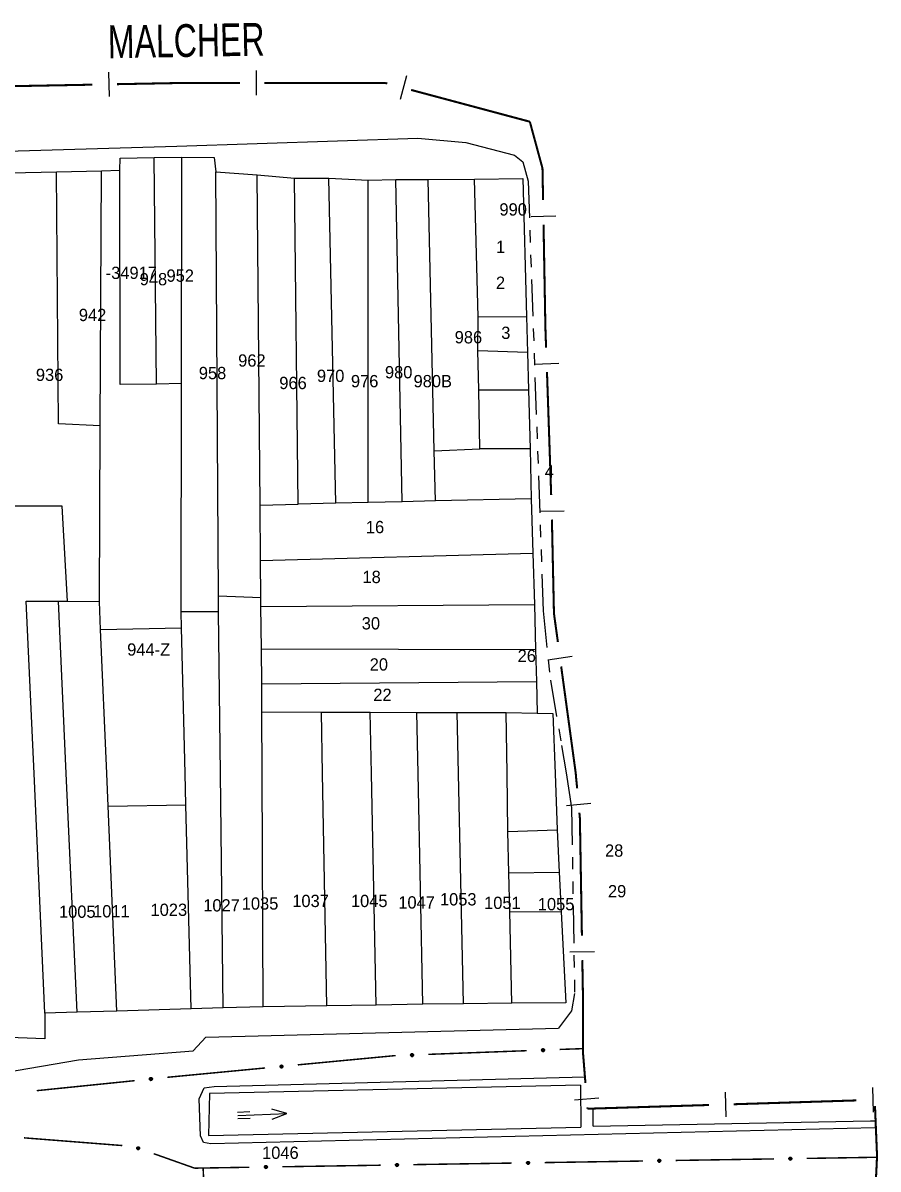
# Model space of a CAD drawing. Extents: x 203851 to 204958, y 4839055 to 4839989.
# Drawn here: x 204806.9 to 204911.3, y 4839849.1 to 4839989 of the extents above; entities that cross this region are included whole.
import ezdxf
from ezdxf.enums import TextEntityAlignment as Align

# ---------------------------------------------------------------- set-up
doc = ezdxf.new("R2010")
doc.units = 0
doc.header["$LTSCALE"] = 1.5
doc.header["$MEASUREMENT"] = 0
doc.linetypes.add('TRACO_25', pattern=[8, 3, -1, 1, -1, 1, -1])
for name, color, linetype in [('CD_MALHA_LOTES', 7, 'CONTINUOUS'), ('HD-CANAIS', 7, 'CONTINUOUS'), ('HD-TXT-CANAIS', 7, 'CONTINUOUS'), ('HD-TXT-PERENE', 170, 'CONTINUOUS'), ('LM-LIM-SETORES-BAIRROS', 250, 'CONTINUOUS'), ('RU-QUADRA', 210, 'CONTINUOUS'), ('SV-EIXO-RUA-PAV', 20, 'CONTINUOUS'), ('SV-PONTE-BUEIRO', 251, 'CONTINUOUS'), ('SV-RUA-NAO-PAV', 7, 'CONTINUOUS'), ('SV-RUA-PAVIM', 7, 'CONTINUOUS'), ('SV-TXT-RUA-PAV', 7, 'CONTINUOUS'), ('Th_NmrPort', 1, 'CONTINUOUS')]:
    doc.layers.add(name, color=color, linetype=linetype)
doc.styles.add('ARIAL', font='ARIAL.SHX')

# ---------------------------------------------------------------- blocks, each defined once
blk = doc.blocks.new('COD035', base_point=(204642.74, 4839173.7))
at = {"layer": 'HD-TXT-PERENE'}
for p, q in [((204642.74, 4839174.105731), (204644.24, 4839174.105731)), ((204642.74, 4839173.705731), (204648.74, 4839173.705731)), ((204642.74, 4839173.305731), (204644.24, 4839173.305731))]:
    blk.add_line(p, q, dxfattribs=at)
blk.add_lwpolyline([(204646.94, 4839173.105731), (204648.74, 4839173.705731), (204646.94, 4839174.305731)], dxfattribs=at)

msp = doc.modelspace()

# ---------------------------------------------------------------- linework, layer by layer
at = {"layer": 'CD_MALHA_LOTES', "linetype": 'Continuous', "flags": 128}
for points in [[(204818.78, 4839971.06), (204818.8, 4839972.53)], [(204818.8, 4839972.53), (204822.96, 4839972.61)], [(204822.96, 4839972.61), (204826.35, 4839972.68)], [(204823.24, 4839944.95), (204822.96, 4839972.61)], [(204826.3, 4839945.04), (204826.35, 4839972.68)], [(204826.35, 4839972.68), (204830.28, 4839972.63)], [(204830.28, 4839972.63), (204830.5, 4839970.89)], [(204811.05, 4839970.87), (204816.52, 4839971)], [(204816.38, 4839939.88), (204816.52, 4839971)], [(204816.52, 4839971), (204818.78, 4839971.06)], [(204818.82, 4839944.92), (204818.78, 4839971.06)], [(204805.38, 4839970.74), (204811.05, 4839970.87)], [(204811.28, 4839940.09), (204811.05, 4839970.87)], [(204830.5, 4839970.89), (204835.52, 4839970.5)], [(204830.81, 4839919.13), (204830.5, 4839970.89)], [(204835.88, 4839930.2), (204835.52, 4839970.5)], [(204835.52, 4839970.5), (204840.09, 4839970.08)], [(204840.09, 4839970.08), (204844.26, 4839970.08)], [(204840.55, 4839930.31), (204840.09, 4839970.08)], [(204845.14, 4839930.41), (204844.26, 4839970.08)], [(204844.26, 4839970.08), (204849.07, 4839969.85)], [(204849.07, 4839969.85), (204852.44, 4839969.93)], [(204849.07, 4839930.5), (204849.07, 4839969.85)], [(204852.44, 4839969.93), (204856.4, 4839969.92)], [(204853.21, 4839930.6), (204852.44, 4839969.93)], [(204856.4, 4839969.92), (204862.06, 4839969.98)], [(204857.14, 4839936.82), (204856.4, 4839969.92)], [(204862.06, 4839969.98), (204867.93, 4839970.04)], [(204862.48, 4839953.19), (204862.06, 4839969.98)], [(204867.93, 4839970.04), (204868.39, 4839953.21)], [(204862.47, 4839949.04), (204862.48, 4839953.19)], [(204862.48, 4839953.19), (204868.39, 4839953.21)], [(204868.39, 4839953.21), (204868.51, 4839948.83)], [(204862.57, 4839944.25), (204862.47, 4839949.04)], [(204868.51, 4839948.83), (204862.47, 4839949.04)], [(204868.51, 4839948.83), (204868.63, 4839944.24)], [(204823.24, 4839944.95), (204818.82, 4839944.92)], [(204826.3, 4839945.04), (204823.24, 4839944.95)], [(204826.25, 4839917.16), (204826.3, 4839945.04)], [(204862.57, 4839944.25), (204868.63, 4839944.24)], [(204862.71, 4839937.04), (204862.57, 4839944.25)], [(204868.63, 4839944.24), (204868.83, 4839937.04)], [(204816.38, 4839939.88), (204811.28, 4839940.09)], [(204816.28, 4839918.42), (204816.38, 4839939.88)], [(204857.14, 4839936.82), (204862.71, 4839937.04)], [(204857.28, 4839930.69), (204857.14, 4839936.82)], [(204868.83, 4839937.04), (204862.71, 4839937.04)], [(204868.83, 4839937.04), (204868.94, 4839930.96)], [(204845.14, 4839930.41), (204840.55, 4839930.31)], [(204849.07, 4839930.5), (204845.14, 4839930.41)], [(204853.21, 4839930.6), (204849.07, 4839930.5)], [(204857.28, 4839930.69), (204853.21, 4839930.6)], [(204868.94, 4839930.96), (204857.28, 4839930.69)], [(204868.94, 4839930.96), (204869.17, 4839924.31)], [(204811.72, 4839930.05), (204805.38, 4839930.05)], [(204812.37, 4839918.47), (204811.72, 4839930.05)], [(204835.88, 4839930.2), (204840.55, 4839930.31)], [(204835.94, 4839923.41), (204835.88, 4839930.2)], [(204835.94, 4839923.41), (204869.17, 4839924.31)], [(204835.98, 4839918.91), (204835.94, 4839923.41)], [(204869.17, 4839924.31), (204869.35, 4839918.05)], [(204807.35, 4839918.47), (204811.28, 4839918.47)], [(204808.31, 4839897.42), (204807.35, 4839918.47)], [(204811.28, 4839918.47), (204812.37, 4839918.47)], [(204812.24, 4839897.42), (204811.28, 4839918.47)], [(204812.37, 4839918.47), (204816.28, 4839918.42)], [(204816.42, 4839914.99), (204816.28, 4839918.42)], [(204830.81, 4839919.13), (204835.98, 4839918.91)], [(204830.82, 4839917.17), (204830.81, 4839919.13)], [(204835.99, 4839917.81), (204835.98, 4839918.91)], [(204835.99, 4839917.81), (204869.35, 4839918.05)], [(204836.04, 4839912.63), (204835.99, 4839917.81)], [(204869.35, 4839918.05), (204869.49, 4839912.58)], [(204830.82, 4839917.17), (204826.25, 4839917.16)], [(204826.3, 4839915.2), (204826.25, 4839917.16)], [(204831.05, 4839897.42), (204830.82, 4839917.17)], [(204816.42, 4839914.99), (204826.3, 4839915.2)], [(204817.17, 4839897.42), (204816.42, 4839914.99)], [(204826.74, 4839897.42), (204826.3, 4839915.2)], [(204836.08, 4839908.39), (204836.04, 4839912.63)], [(204836.04, 4839912.63), (204869.49, 4839912.58)], [(204869.49, 4839912.58), (204869.6, 4839908.64)], [(204836.08, 4839908.39), (204869.6, 4839908.64)], [(204836.11, 4839904.94), (204836.08, 4839908.39)], [(204869.6, 4839908.64), (204869.7, 4839904.78)], [(204836.14, 4839897.42), (204836.11, 4839904.94)], [(204836.11, 4839904.94), (204843.37, 4839904.92)], [(204843.51, 4839897.42), (204843.37, 4839904.92)], [(204843.37, 4839904.92), (204849.32, 4839904.91)], [(204849.47, 4839897.42), (204849.32, 4839904.91)], [(204849.32, 4839904.91), (204855.02, 4839904.89)], [(204855.17, 4839897.42), (204855.02, 4839904.89)], [(204855.02, 4839904.89), (204859.91, 4839904.88)], [(204860.08, 4839897.42), (204859.91, 4839904.88)], [(204859.91, 4839904.88), (204865.92, 4839904.87)], [(204865.92, 4839904.87), (204869.7, 4839904.78)], [(204866.02, 4839897.42), (204865.92, 4839904.87)], [(204869.7, 4839904.78), (204871.61, 4839904.74)], [(204871.61, 4839904.74), (204871.87, 4839897.42)], [(204809.64, 4839868.17), (204808.31, 4839897.42)], [(204813.56, 4839868.29), (204812.24, 4839897.42)], [(204817.34, 4839893.42), (204817.17, 4839897.42)], [(204826.84, 4839893.6), (204826.74, 4839897.42)], [(204831.39, 4839868.81), (204831.05, 4839897.42)], [(204836.24, 4839868.95), (204836.14, 4839897.42)], [(204844.04, 4839869.07), (204843.51, 4839897.42)], [(204850.03, 4839869.16), (204849.47, 4839897.42)], [(204855.73, 4839869.25), (204855.17, 4839897.42)], [(204860.71, 4839869.32), (204860.08, 4839897.42)], [(204866.12, 4839890.34), (204866.02, 4839897.42)], [(204871.87, 4839897.42), (204872.12, 4839890.56)], [(204817.34, 4839893.42), (204826.84, 4839893.6)], [(204818.39, 4839868.43), (204817.34, 4839893.42)], [(204827.46, 4839868.69), (204826.84, 4839893.6)], [(204866.12, 4839890.34), (204872.12, 4839890.56)], [(204866.24, 4839885.32), (204866.12, 4839890.34)], [(204872.12, 4839890.56), (204872.37, 4839885.4)], [(204866.24, 4839885.32), (204872.37, 4839885.4)], [(204866.35, 4839880.6), (204866.24, 4839885.32)], [(204872.37, 4839885.4), (204872.62, 4839880.54)], [(204866.35, 4839880.6), (204872.62, 4839880.54)], [(204866.61, 4839869.41), (204866.35, 4839880.6)], [(204872.62, 4839880.54), (204873.17, 4839869.45)], [(204831.39, 4839868.81), (204827.46, 4839868.69)], [(204836.24, 4839868.95), (204831.39, 4839868.81)], [(204844.04, 4839869.07), (204836.24, 4839868.95)], [(204850.03, 4839869.16), (204844.04, 4839869.07)], [(204855.73, 4839869.25), (204850.03, 4839869.16)], [(204860.71, 4839869.32), (204855.73, 4839869.25)], [(204866.61, 4839869.41), (204860.71, 4839869.32)], [(204873.17, 4839869.45), (204866.61, 4839869.41)], [(204809.64, 4839868.17), (204809.62, 4839865.02)], [(204813.56, 4839868.29), (204809.64, 4839868.17)], [(204818.39, 4839868.43), (204813.56, 4839868.29)], [(204827.46, 4839868.69), (204818.39, 4839868.43)], [(204809.62, 4839865.02), (204799.82, 4839865.42)]]:
    msp.add_lwpolyline(points, dxfattribs=at)
at = {"layer": 'HD-CANAIS', "linetype": 'Continuous'}
for points in [[(204874.96, 4839859.4, 5.18), (204829.7, 4839858.36, 5.22)], [(204876.52, 4839854.37, 5.17), (204910.35, 4839855.02, 5.11), (204910.98, 4839855.04, 5.04)], [(204829.57, 4839853.24, 5.21), (204875.03, 4839854.24, 5.17)]]:
    msp.add_polyline3d(points, dxfattribs=at)
at = {"layer": 'LM-LIM-SETORES-BAIRROS'}
for points in [[(204817.4, 4839983.05), (204817.45, 4839980.05)], [(204835.42, 4839983.22), (204835.42, 4839980.22)], [(204853.73, 4839982.58), (204852.96, 4839979.69)], [(204871.95, 4839965.44), (204868.95, 4839965.39)], [(204872.35, 4839947.47), (204869.35, 4839947.37)], [(204872.97, 4839929.46), (204869.97, 4839929.4)], [(204873.98, 4839911.69), (204871, 4839911.28)], [(204876.24, 4839893.77), (204873.26, 4839893.49)], [(204876.68, 4839875.67), (204873.69, 4839875.61)], [(204910.6, 4839859.08), (204910.7, 4839856.08)], [(204877.23, 4839857.78), (204874.24, 4839857.54)], [(204892.61, 4839858.52), (204892.71, 4839855.52)]]:
    msp.add_lwpolyline(points, dxfattribs=at)
at = {"layer": 'LM-LIM-SETORES-BAIRROS', "const_width": 0.25}
for points in [[(204815.43, 4839981.51), (204800.43, 4839981.23)], [(204826.42, 4839981.72), (204818.42, 4839981.57)], [(204833.42, 4839981.72), (204826.42, 4839981.72)], [(204826.42, 4839981.72), (204826.42, 4839981.72)], [(204851.16, 4839981.72), (204836.42, 4839981.72)], [(204851.41, 4839981.65), (204851.16, 4839981.72)], [(204868.8, 4839976.99), (204854.31, 4839980.87)], [(204869, 4839976.24), (204868.8, 4839976.99)], [(204870.34, 4839971.3), (204869, 4839976.24)], [(204870.36, 4839970.42), (204870.34, 4839971.3)], [(204870.41, 4839967.42), (204870.36, 4839970.42)], [(204870.69, 4839952.13), (204870.47, 4839964.42)], [(204870.71, 4839951.42), (204870.69, 4839952.13)], [(204870.78, 4839949.42), (204870.71, 4839951.42)], [(204871.4, 4839931.43), (204870.89, 4839946.42)], [(204871.74, 4839916.99), (204871.49, 4839928.43)], [(204871.81, 4839916.44), (204871.74, 4839916.99)], [(204872.22, 4839913.47), (204871.81, 4839916.44)], [(204874.39, 4839897.52), (204872.62, 4839910.49)], [(204874.47, 4839896.62), (204874.39, 4839897.52)], [(204874.57, 4839895.62), (204874.47, 4839896.62)], [(204874.9, 4839892), (204874.84, 4839892.64)], [(204874.91, 4839891.64), (204874.9, 4839892)], [(204875.15, 4839877.64), (204874.91, 4839891.64)], [(204875.28, 4839870.19), (204875.2, 4839874.64)], [(204875.28, 4839869.64), (204875.28, 4839870.19)], [(204875.28, 4839863.35), (204875.28, 4839869.64)], [(204875.34, 4839862.64), (204875.28, 4839863.35)], [(204875.58, 4839859.65), (204875.34, 4839862.64)], [(204908.65, 4839857.52), (204893.66, 4839857.05)], [(204875.83, 4839856.5), (204875.82, 4839856.66)], [(204876.67, 4839856.53), (204875.83, 4839856.5)], [(204890.66, 4839856.96), (204876.67, 4839856.53)], [(204911.16, 4839850.75), (204910.91, 4839856.82)], [(204911.12, 4839849.83), (204911.16, 4839850.75)], [(204910.73, 4839841.84), (204911.12, 4839849.83)]]:
    msp.add_lwpolyline(points, dxfattribs=at)
at = {"layer": 'RU-QUADRA', "linetype": 'Continuous', "flags": 128}
msp.add_lwpolyline([(204805.38, 4839970.74), (204811.05, 4839970.87), (204816.52, 4839971), (204818.78, 4839971.06), (204818.8, 4839972.53), (204822.96, 4839972.61), (204826.35, 4839972.68), (204830.28, 4839972.63), (204830.5, 4839970.89), (204835.52, 4839970.5), (204840.09, 4839970.08), (204844.26, 4839970.08), (204849.07, 4839969.85), (204852.44, 4839969.93), (204856.4, 4839969.92), (204862.06, 4839969.98), (204867.93, 4839970.04), (204868.39, 4839953.21), (204868.51, 4839948.83), (204868.63, 4839944.24), (204868.83, 4839937.04), (204868.94, 4839930.96), (204869.17, 4839924.31), (204869.35, 4839918.05), (204869.49, 4839912.58), (204869.6, 4839908.64), (204869.7, 4839904.78), (204871.61, 4839904.74), (204871.87, 4839897.42), (204872.12, 4839890.56), (204872.37, 4839885.4), (204872.62, 4839880.54), (204873.17, 4839869.45), (204866.61, 4839869.41), (204860.71, 4839869.32), (204855.73, 4839869.25), (204850.03, 4839869.16), (204844.04, 4839869.07), (204836.24, 4839868.95), (204831.39, 4839868.81), (204827.46, 4839868.69), (204818.39, 4839868.43), (204813.56, 4839868.29), (204809.64, 4839868.17), (204809.62, 4839865.02), (204799.82, 4839865.42)], dxfattribs=at)
at = {"layer": 'SV-EIXO-RUA-PAV'}
for points in [[(204854.28, 4839863.17), (204854.32, 4839863.2), (204854.35, 4839863.23), (204854.39, 4839863.24), (204854.42, 4839863.24), (204854.46, 4839863.24), (204854.49, 4839863.23), (204854.53, 4839863.21), (204854.57, 4839863.18), (204854.59, 4839863.14), (204854.6, 4839863.11), (204854.61, 4839863.07), (204854.6, 4839863.04), (204854.59, 4839863), (204854.57, 4839862.96), (204854.54, 4839862.93), (204854.51, 4839862.9), (204854.47, 4839862.89), (204854.43, 4839862.89), (204854.4, 4839862.89), (204854.36, 4839862.9), (204854.33, 4839862.92), (204854.29, 4839862.95), (204854.27, 4839862.99), (204854.26, 4839863.02), (204854.25, 4839863.06), (204854.25, 4839863.09), (204854.26, 4839863.13), (204854.28, 4839863.17)], [(204870.27, 4839863.77), (204870.31, 4839863.8), (204870.34, 4839863.83), (204870.38, 4839863.84), (204870.41, 4839863.84), (204870.45, 4839863.84), (204870.48, 4839863.83), (204870.52, 4839863.81), (204870.55, 4839863.78), (204870.58, 4839863.74), (204870.59, 4839863.71), (204870.6, 4839863.67), (204870.59, 4839863.64), (204870.58, 4839863.6), (204870.56, 4839863.56), (204870.53, 4839863.53), (204870.49, 4839863.5), (204870.46, 4839863.49), (204870.42, 4839863.49), (204870.39, 4839863.49), (204870.35, 4839863.5), (204870.32, 4839863.52), (204870.28, 4839863.55), (204870.26, 4839863.59), (204870.25, 4839863.62), (204870.24, 4839863.66), (204870.24, 4839863.69), (204870.25, 4839863.73), (204870.27, 4839863.77)], [(204838.34, 4839861.76), (204838.37, 4839861.8), (204838.41, 4839861.83), (204838.44, 4839861.84), (204838.48, 4839861.85), (204838.51, 4839861.85), (204838.55, 4839861.84), (204838.58, 4839861.82), (204838.62, 4839861.79), (204838.65, 4839861.76), (204838.66, 4839861.72), (204838.67, 4839861.69), (204838.67, 4839861.65), (204838.66, 4839861.62), (204838.64, 4839861.58), (204838.61, 4839861.54), (204838.58, 4839861.51), (204838.54, 4839861.5), (204838.51, 4839861.5), (204838.47, 4839861.5), (204838.44, 4839861.5), (204838.4, 4839861.52), (204838.36, 4839861.55), (204838.34, 4839861.59), (204838.32, 4839861.62), (204838.32, 4839861.65), (204838.32, 4839861.69), (204838.32, 4839861.73), (204838.34, 4839861.76)], [(204822.41, 4839860.23), (204822.45, 4839860.27), (204822.48, 4839860.3), (204822.51, 4839860.31), (204822.55, 4839860.32), (204822.58, 4839860.32), (204822.62, 4839860.31), (204822.66, 4839860.29), (204822.7, 4839860.26), (204822.72, 4839860.23), (204822.74, 4839860.19), (204822.74, 4839860.16), (204822.74, 4839860.12), (204822.73, 4839860.09), (204822.72, 4839860.05), (204822.69, 4839860.01), (204822.65, 4839859.98), (204822.62, 4839859.97), (204822.58, 4839859.97), (204822.55, 4839859.96), (204822.51, 4839859.97), (204822.47, 4839859.99), (204822.44, 4839860.02), (204822.41, 4839860.05), (204822.4, 4839860.09), (204822.39, 4839860.12), (204822.39, 4839860.16), (204822.4, 4839860.19), (204822.41, 4839860.23)], [(204820.91, 4839851.83), (204820.96, 4839851.86), (204821, 4839851.87), (204821.04, 4839851.86), (204821.07, 4839851.85), (204821.1, 4839851.84), (204821.13, 4839851.82), (204821.16, 4839851.79), (204821.18, 4839851.74), (204821.19, 4839851.7), (204821.19, 4839851.66), (204821.18, 4839851.63), (204821.16, 4839851.6), (204821.14, 4839851.57), (204821.11, 4839851.54), (204821.06, 4839851.52), (204821.02, 4839851.51), (204820.99, 4839851.51), (204820.95, 4839851.52), (204820.92, 4839851.54), (204820.89, 4839851.56), (204820.86, 4839851.59), (204820.84, 4839851.63), (204820.83, 4839851.68), (204820.84, 4839851.71), (204820.85, 4839851.75), (204820.86, 4839851.78), (204820.88, 4839851.81), (204820.91, 4839851.83)], [(204836.45, 4839849.5), (204836.48, 4839849.53), (204836.52, 4839849.56), (204836.55, 4839849.57), (204836.59, 4839849.57), (204836.62, 4839849.57), (204836.66, 4839849.56), (204836.7, 4839849.54), (204836.73, 4839849.5), (204836.75, 4839849.46), (204836.77, 4839849.43), (204836.77, 4839849.39), (204836.77, 4839849.36), (204836.75, 4839849.32), (204836.73, 4839849.29), (204836.7, 4839849.25), (204836.66, 4839849.23), (204836.63, 4839849.22), (204836.59, 4839849.22), (204836.56, 4839849.22), (204836.52, 4839849.23), (204836.49, 4839849.25), (204836.45, 4839849.28), (204836.43, 4839849.32), (204836.42, 4839849.35), (204836.42, 4839849.39), (204836.42, 4839849.42), (204836.43, 4839849.46), (204836.45, 4839849.5)], [(204852.45, 4839849.75), (204852.48, 4839849.79), (204852.52, 4839849.81), (204852.55, 4839849.82), (204852.59, 4839849.82), (204852.62, 4839849.82), (204852.66, 4839849.81), (204852.69, 4839849.79), (204852.73, 4839849.76), (204852.75, 4839849.72), (204852.76, 4839849.69), (204852.77, 4839849.65), (204852.76, 4839849.62), (204852.75, 4839849.58), (204852.73, 4839849.54), (204852.7, 4839849.51), (204852.66, 4839849.48), (204852.63, 4839849.48), (204852.59, 4839849.47), (204852.56, 4839849.47), (204852.52, 4839849.48), (204852.48, 4839849.51), (204852.45, 4839849.54), (204852.43, 4839849.57), (204852.42, 4839849.61), (204852.41, 4839849.64), (204852.42, 4839849.68), (204852.42, 4839849.72), (204852.45, 4839849.75)], [(204868.44, 4839850.01), (204868.48, 4839850.04), (204868.51, 4839850.07), (204868.55, 4839850.08), (204868.58, 4839850.08), (204868.62, 4839850.08), (204868.65, 4839850.07), (204868.69, 4839850.05), (204868.73, 4839850.01), (204868.75, 4839849.98), (204868.76, 4839849.94), (204868.77, 4839849.91), (204868.76, 4839849.87), (204868.75, 4839849.84), (204868.73, 4839849.8), (204868.7, 4839849.76), (204868.66, 4839849.74), (204868.63, 4839849.73), (204868.59, 4839849.73), (204868.55, 4839849.73), (204868.52, 4839849.74), (204868.48, 4839849.76), (204868.45, 4839849.8), (204868.42, 4839849.83), (204868.41, 4839849.87), (204868.41, 4839849.9), (204868.41, 4839849.94), (204868.42, 4839849.97), (204868.44, 4839850.01)], [(204884.44, 4839850.26), (204884.48, 4839850.3), (204884.51, 4839850.32), (204884.55, 4839850.33), (204884.58, 4839850.34), (204884.62, 4839850.33), (204884.65, 4839850.32), (204884.69, 4839850.3), (204884.72, 4839850.27), (204884.75, 4839850.23), (204884.76, 4839850.2), (204884.76, 4839850.16), (204884.76, 4839850.13), (204884.75, 4839850.09), (204884.73, 4839850.05), (204884.69, 4839850.02), (204884.66, 4839850), (204884.62, 4839849.99), (204884.59, 4839849.98), (204884.55, 4839849.99), (204884.52, 4839850), (204884.48, 4839850.02), (204884.45, 4839850.05), (204884.42, 4839850.09), (204884.41, 4839850.12), (204884.41, 4839850.16), (204884.41, 4839850.19), (204884.42, 4839850.23), (204884.44, 4839850.26)], [(204900.44, 4839850.52), (204900.47, 4839850.55), (204900.51, 4839850.58), (204900.55, 4839850.59), (204900.58, 4839850.59), (204900.62, 4839850.59), (204900.65, 4839850.58), (204900.69, 4839850.56), (204900.72, 4839850.53), (204900.74, 4839850.49), (204900.76, 4839850.45), (204900.76, 4839850.42), (204900.76, 4839850.38), (204900.75, 4839850.35), (204900.73, 4839850.31), (204900.69, 4839850.27), (204900.66, 4839850.25), (204900.62, 4839850.24), (204900.59, 4839850.24), (204900.55, 4839850.24), (204900.52, 4839850.25), (204900.48, 4839850.27), (204900.44, 4839850.31), (204900.42, 4839850.34), (204900.41, 4839850.38), (204900.41, 4839850.41), (204900.41, 4839850.45), (204900.42, 4839850.48), (204900.44, 4839850.52)]]:
    msp.add_lwpolyline(points, close=True, dxfattribs=at)
for points in [[(204854.28, 4839863.17), (204854.53, 4839863.21)], [(204854.3, 4839863.19), (204854.5, 4839863.22)], [(204854.32, 4839863.2), (204854.49, 4839863.23)], [(204854.34, 4839863.22), (204854.47, 4839863.23)], [(204854.35, 4839863.23), (204854.46, 4839863.24)], [(204870.24, 4839863.69), (204870.58, 4839863.74)], [(204870.24, 4839863.66), (204870.59, 4839863.71)], [(204870.25, 4839863.73), (204870.55, 4839863.78)], [(204870.25, 4839863.71), (204870.56, 4839863.76)], [(204870.25, 4839863.68), (204870.58, 4839863.72)], [(204870.25, 4839863.64), (204870.59, 4839863.69)], [(204870.25, 4839863.62), (204870.6, 4839863.67)], [(204870.25, 4839863.6), (204870.59, 4839863.65)], [(204870.26, 4839863.75), (204870.53, 4839863.79)], [(204870.26, 4839863.59), (204870.59, 4839863.64)], [(204870.27, 4839863.77), (204870.52, 4839863.81)], [(204870.27, 4839863.57), (204870.58, 4839863.62)], [(204870.28, 4839863.55), (204870.58, 4839863.6)], [(204870.29, 4839863.78), (204870.49, 4839863.82)], [(204870.3, 4839863.54), (204870.57, 4839863.58)], [(204870.31, 4839863.8), (204870.48, 4839863.83)], [(204870.32, 4839863.52), (204870.56, 4839863.56)], [(204870.33, 4839863.82), (204870.45, 4839863.83)], [(204870.34, 4839863.83), (204870.45, 4839863.84)], [(204870.34, 4839863.51), (204870.54, 4839863.54)], [(204870.35, 4839863.5), (204870.53, 4839863.53)], [(204870.37, 4839863.5), (204870.51, 4839863.51)], [(204870.39, 4839863.49), (204870.49, 4839863.5)], [(204838.33, 4839861.74), (204838.6, 4839861.81)], [(204838.34, 4839861.76), (204838.58, 4839861.82)], [(204838.36, 4839861.78), (204838.56, 4839861.83)], [(204838.37, 4839861.8), (204838.55, 4839861.84)], [(204838.39, 4839861.82), (204838.52, 4839861.84)], [(204838.41, 4839861.83), (204838.51, 4839861.85)], [(204854.25, 4839863.09), (204854.59, 4839863.14)], [(204854.25, 4839863.06), (204854.6, 4839863.11)], [(204854.26, 4839863.13), (204854.57, 4839863.18)], [(204854.26, 4839863.11), (204854.57, 4839863.16)], [(204854.26, 4839863.08), (204854.59, 4839863.12)], [(204854.26, 4839863.04), (204854.6, 4839863.09)], [(204854.26, 4839863.02), (204854.61, 4839863.07)], [(204854.27, 4839863.15), (204854.54, 4839863.19)], [(204854.27, 4839863), (204854.6, 4839863.05)], [(204854.27, 4839862.99), (204854.6, 4839863.04)], [(204854.28, 4839862.97), (204854.59, 4839863.02)], [(204854.29, 4839862.95), (204854.59, 4839863)], [(204854.31, 4839862.94), (204854.58, 4839862.98)], [(204854.33, 4839862.92), (204854.57, 4839862.96)], [(204854.35, 4839862.91), (204854.55, 4839862.94)], [(204854.36, 4839862.9), (204854.54, 4839862.93)], [(204854.39, 4839862.9), (204854.52, 4839862.91)], [(204854.4, 4839862.89), (204854.51, 4839862.9)], [(204838.32, 4839861.73), (204838.62, 4839861.79)], [(204838.32, 4839861.71), (204838.63, 4839861.77)], [(204838.32, 4839861.69), (204838.65, 4839861.76)], [(204838.32, 4839861.67), (204838.65, 4839861.74)], [(204838.32, 4839861.65), (204838.66, 4839861.72)], [(204838.32, 4839861.64), (204838.66, 4839861.7)], [(204838.32, 4839861.62), (204838.67, 4839861.69)], [(204838.33, 4839861.6), (204838.67, 4839861.67)], [(204838.34, 4839861.59), (204838.67, 4839861.65)], [(204838.35, 4839861.57), (204838.66, 4839861.63)], [(204838.36, 4839861.55), (204838.66, 4839861.62)], [(204838.38, 4839861.54), (204838.65, 4839861.6)], [(204838.4, 4839861.52), (204838.64, 4839861.58)], [(204838.42, 4839861.51), (204838.62, 4839861.56)], [(204838.44, 4839861.5), (204838.61, 4839861.54)], [(204838.46, 4839861.5), (204838.59, 4839861.53)], [(204838.47, 4839861.5), (204838.58, 4839861.51)], [(204822.39, 4839860.16), (204822.72, 4839860.23)], [(204822.39, 4839860.14), (204822.72, 4839860.21)], [(204822.39, 4839860.12), (204822.74, 4839860.19)], [(204822.4, 4839860.19), (204822.7, 4839860.26)], [(204822.4, 4839860.18), (204822.7, 4839860.24)], [(204822.4, 4839860.1), (204822.74, 4839860.17)], [(204822.4, 4839860.09), (204822.74, 4839860.16)], [(204822.41, 4839860.23), (204822.66, 4839860.29)], [(204822.41, 4839860.21), (204822.67, 4839860.28)], [(204822.41, 4839860.07), (204822.74, 4839860.14)], [(204822.41, 4839860.05), (204822.74, 4839860.12)], [(204822.43, 4839860.25), (204822.63, 4839860.3)], [(204822.43, 4839860.04), (204822.73, 4839860.1)], [(204822.44, 4839860.02), (204822.73, 4839860.09)], [(204822.45, 4839860.27), (204822.62, 4839860.31)], [(204822.46, 4839860.29), (204822.59, 4839860.31)], [(204822.46, 4839860.01), (204822.72, 4839860.07)], [(204822.47, 4839859.99), (204822.72, 4839860.05)], [(204822.48, 4839860.3), (204822.58, 4839860.32)], [(204822.5, 4839859.98), (204822.69, 4839860.03)], [(204822.51, 4839859.97), (204822.69, 4839860.01)], [(204822.53, 4839859.97), (204822.66, 4839860)], [(204822.55, 4839859.96), (204822.65, 4839859.98)], [(204820.83, 4839851.68), (204821.16, 4839851.6)], [(204820.84, 4839851.73), (204821.18, 4839851.64)], [(204820.84, 4839851.71), (204821.18, 4839851.63)], [(204820.84, 4839851.69), (204821.17, 4839851.61)], [(204820.84, 4839851.65), (204821.15, 4839851.58)], [(204820.84, 4839851.63), (204821.14, 4839851.57)], [(204820.85, 4839851.75), (204821.19, 4839851.66)], [(204820.86, 4839851.78), (204821.19, 4839851.7)], [(204820.86, 4839851.76), (204821.18, 4839851.68)], [(204820.86, 4839851.61), (204821.12, 4839851.55)], [(204820.86, 4839851.59), (204821.11, 4839851.54)], [(204820.87, 4839851.79), (204821.18, 4839851.72)], [(204820.88, 4839851.81), (204821.18, 4839851.74)], [(204820.88, 4839851.57), (204821.08, 4839851.53)], [(204820.89, 4839851.56), (204821.06, 4839851.52)], [(204820.9, 4839851.82), (204821.17, 4839851.76)], [(204820.91, 4839851.83), (204821.16, 4839851.79)], [(204820.91, 4839851.55), (204821.04, 4839851.52)], [(204820.92, 4839851.54), (204821.02, 4839851.51)], [(204820.94, 4839851.85), (204821.14, 4839851.8)], [(204820.96, 4839851.86), (204821.13, 4839851.82)], [(204820.98, 4839851.86), (204821.11, 4839851.83)], [(204821, 4839851.87), (204821.1, 4839851.84)], [(204836.42, 4839849.42), (204836.75, 4839849.46)], [(204836.42, 4839849.41), (204836.75, 4839849.45)], [(204836.42, 4839849.39), (204836.77, 4839849.43)], [(204836.42, 4839849.37), (204836.77, 4839849.41)], [(204836.42, 4839849.35), (204836.77, 4839849.39)], [(204836.43, 4839849.46), (204836.73, 4839849.5)], [(204836.43, 4839849.44), (204836.74, 4839849.48)], [(204836.43, 4839849.34), (204836.77, 4839849.38)], [(204836.43, 4839849.32), (204836.77, 4839849.36)], [(204836.44, 4839849.48), (204836.71, 4839849.52)], [(204836.44, 4839849.3), (204836.76, 4839849.34)], [(204836.45, 4839849.5), (204836.7, 4839849.54)], [(204836.45, 4839849.28), (204836.75, 4839849.32)], [(204836.47, 4839849.52), (204836.67, 4839849.55)], [(204836.47, 4839849.27), (204836.74, 4839849.31)], [(204836.48, 4839849.53), (204836.66, 4839849.56)], [(204836.49, 4839849.25), (204836.73, 4839849.29)], [(204836.5, 4839849.55), (204836.63, 4839849.56)], [(204836.51, 4839849.24), (204836.71, 4839849.27)], [(204836.52, 4839849.56), (204836.62, 4839849.57)], [(204836.52, 4839849.23), (204836.7, 4839849.25)], [(204836.55, 4839849.22), (204836.68, 4839849.24)], [(204836.56, 4839849.22), (204836.66, 4839849.23)], [(204852.41, 4839849.64), (204852.76, 4839849.69)], [(204852.42, 4839849.72), (204852.73, 4839849.76)], [(204852.42, 4839849.7), (204852.74, 4839849.74)], [(204852.42, 4839849.68), (204852.75, 4839849.72)], [(204852.42, 4839849.66), (204852.75, 4839849.7)], [(204852.42, 4839849.63), (204852.76, 4839849.67)], [(204852.42, 4839849.61), (204852.77, 4839849.65)], [(204852.43, 4839849.59), (204852.76, 4839849.63)], [(204852.43, 4839849.57), (204852.76, 4839849.62)], [(204852.44, 4839849.73), (204852.71, 4839849.77)], [(204852.44, 4839849.56), (204852.75, 4839849.6)], [(204852.45, 4839849.75), (204852.69, 4839849.79)], [(204852.45, 4839849.54), (204852.75, 4839849.58)], [(204852.47, 4839849.77), (204852.67, 4839849.8)], [(204852.47, 4839849.52), (204852.74, 4839849.56)], [(204852.48, 4839849.79), (204852.66, 4839849.81)], [(204852.48, 4839849.51), (204852.73, 4839849.54)], [(204852.5, 4839849.8), (204852.63, 4839849.82)], [(204852.51, 4839849.5), (204852.71, 4839849.53)], [(204852.52, 4839849.81), (204852.62, 4839849.82)], [(204852.52, 4839849.48), (204852.7, 4839849.51)], [(204852.54, 4839849.48), (204852.67, 4839849.5)], [(204852.56, 4839849.47), (204852.66, 4839849.48)], [(204868.41, 4839849.94), (204868.75, 4839849.98)], [(204868.41, 4839849.9), (204868.76, 4839849.94)], [(204868.41, 4839849.87), (204868.77, 4839849.91)], [(204868.42, 4839849.97), (204868.73, 4839850.01)], [(204868.42, 4839849.95), (204868.73, 4839850)], [(204868.42, 4839849.92), (204868.75, 4839849.96)], [(204868.42, 4839849.88), (204868.76, 4839849.92)], [(204868.42, 4839849.85), (204868.76, 4839849.89)], [(204868.42, 4839849.83), (204868.76, 4839849.87)], [(204868.43, 4839849.99), (204868.71, 4839850.03)], [(204868.44, 4839850.01), (204868.69, 4839850.05)], [(204868.44, 4839849.81), (204868.75, 4839849.85)], [(204868.45, 4839849.8), (204868.75, 4839849.84)], [(204868.46, 4839850.03), (204868.67, 4839850.06)], [(204868.47, 4839849.78), (204868.74, 4839849.82)], [(204868.48, 4839850.04), (204868.65, 4839850.07)], [(204868.48, 4839849.76), (204868.73, 4839849.8)], [(204868.5, 4839850.06), (204868.63, 4839850.07)], [(204868.51, 4839850.07), (204868.62, 4839850.08)], [(204868.51, 4839849.75), (204868.71, 4839849.78)], [(204868.52, 4839849.74), (204868.7, 4839849.76)], [(204868.54, 4839849.74), (204868.67, 4839849.75)], [(204868.55, 4839849.73), (204868.66, 4839849.74)], [(204884.41, 4839850.19), (204884.75, 4839850.23)], [(204884.41, 4839850.17), (204884.75, 4839850.22)], [(204884.41, 4839850.16), (204884.76, 4839850.2)], [(204884.41, 4839850.14), (204884.76, 4839850.18)], [(204884.41, 4839850.12), (204884.76, 4839850.16)], [(204884.42, 4839850.23), (204884.72, 4839850.27)], [(204884.42, 4839850.21), (204884.73, 4839850.25)], [(204884.42, 4839850.1), (204884.76, 4839850.14)], [(204884.42, 4839850.09), (204884.76, 4839850.13)], [(204884.43, 4839850.24), (204884.7, 4839850.28)], [(204884.44, 4839850.26), (204884.69, 4839850.3)], [(204884.44, 4839850.07), (204884.75, 4839850.11)], [(204884.45, 4839850.05), (204884.75, 4839850.09)], [(204884.46, 4839850.28), (204884.66, 4839850.31)], [(204884.47, 4839850.04), (204884.74, 4839850.07)], [(204884.48, 4839850.3), (204884.65, 4839850.32)], [(204884.48, 4839850.02), (204884.73, 4839850.05)], [(204884.5, 4839850.31), (204884.63, 4839850.33)], [(204884.5, 4839850.01), (204884.7, 4839850.04)], [(204884.51, 4839850.32), (204884.62, 4839850.33)], [(204884.52, 4839850), (204884.69, 4839850.02)], [(204884.54, 4839849.99), (204884.67, 4839850.01)], [(204884.55, 4839849.99), (204884.66, 4839850)], [(204900.41, 4839850.45), (204900.74, 4839850.49)], [(204900.41, 4839850.43), (204900.75, 4839850.47)], [(204900.41, 4839850.41), (204900.76, 4839850.45)], [(204900.41, 4839850.39), (204900.76, 4839850.43)], [(204900.41, 4839850.38), (204900.76, 4839850.42)], [(204900.42, 4839850.48), (204900.72, 4839850.53)], [(204900.42, 4839850.46), (204900.73, 4839850.51)], [(204900.42, 4839850.36), (204900.76, 4839850.4)], [(204900.42, 4839850.34), (204900.76, 4839850.38)], [(204900.43, 4839850.5), (204900.7, 4839850.54)], [(204900.43, 4839850.32), (204900.75, 4839850.36)], [(204900.44, 4839850.52), (204900.69, 4839850.56)], [(204900.44, 4839850.31), (204900.75, 4839850.35)], [(204900.46, 4839850.54), (204900.66, 4839850.57)], [(204900.47, 4839850.55), (204900.65, 4839850.58)], [(204900.47, 4839850.29), (204900.73, 4839850.33)], [(204900.48, 4839850.27), (204900.73, 4839850.31)], [(204900.49, 4839850.57), (204900.62, 4839850.58)], [(204900.5, 4839850.26), (204900.7, 4839850.29)], [(204900.51, 4839850.58), (204900.62, 4839850.59)], [(204900.52, 4839850.25), (204900.69, 4839850.27)], [(204900.54, 4839850.25), (204900.67, 4839850.26)], [(204900.55, 4839850.24), (204900.66, 4839850.25)]]:
    msp.add_lwpolyline(points, dxfattribs=at)
at = {"layer": 'SV-EIXO-RUA-PAV', "const_width": 0.18}
for points in [[(204856.43, 4839863.14), (204868.42, 4839863.59)], [(204872.42, 4839863.74), (204874.42, 4839863.81)], [(204874.42, 4839863.81), (204875.28, 4839863.84)], [(204840.49, 4839861.86), (204851.44, 4839862.9)], [(204851.44, 4839862.9), (204852.26, 4839862.98)], [(204852.26, 4839862.98), (204852.43, 4839862.99)], [(204824.56, 4839860.34), (204836.5, 4839861.48)], [(204808.64, 4839858.71), (204820.58, 4839859.93)], [(204807.09, 4839852.95), (204819.06, 4839852.01)], [(204822.9, 4839851.02), (204827.61, 4839849.35)], [(204902.59, 4839850.44), (204910.58, 4839850.57)], [(204910.58, 4839850.57), (204911.15, 4839850.58)], [(204827.61, 4839849.35), (204827.9, 4839849.25)], [(204827.9, 4839849.25), (204834.59, 4839849.36)], [(204828.93, 4839849.22), (204829.6, 4839837.24)], [(204838.59, 4839849.42), (204850.59, 4839849.61)], [(204854.59, 4839849.68), (204866.59, 4839849.87)], [(204870.59, 4839849.93), (204882.59, 4839850.12)], [(204886.59, 4839850.19), (204898.59, 4839850.38)]]:
    msp.add_lwpolyline(points, dxfattribs=at)
at = {"layer": 'SV-PONTE-BUEIRO', "linetype": 'Continuous'}
for points in [[(204874.96, 4839859.4, 5.12), (204875.03, 4839854.24, 5.12)], [(204829.7, 4839858.36, 5.19), (204829.57, 4839853.24, 5.19)], [(204876.52, 4839854.37, 5.12), (204876.51, 4839856.52, 5.12)]]:
    msp.add_polyline3d(points, dxfattribs=at)
at = {"layer": 'SV-RUA-NAO-PAV', "linetype": 'TRACO_25'}
for points in [[(204866.91, 4839972.92, 4.7), (204867.95, 4839972.09, 4.66), (204868.58, 4839969.74, 4.63), (204870.43, 4839917.27, 3.94), (204871.3, 4839908.8, 3.85), (204872.68, 4839900.84, 3.87), (204873.21, 4839897.52, 3.98)], [(204873.21, 4839897.52, 3.98), (204873.89, 4839893.23, 3.98), (204874.26, 4839870.58, 3.79), (204873.86, 4839868.47, 3.97), (204872.31, 4839866.34, 4.22)]]:
    msp.add_polyline3d(points, dxfattribs=at)
at = {"layer": 'SV-RUA-PAVIM', "linetype": 'Continuous'}
for points in [[(204651.21, 4839969.92, 8.15), (204717.73, 4839971.29, 6.01), (204770.41, 4839972.39, 4.68), (204825.71, 4839974.01, 4.68), (204855.12, 4839975, 4.64), (204860.99, 4839974.47, 4.65), (204866.91, 4839972.92, 4.69)], [(204636.83, 4839830.99, 5.65), (204643.18, 4839831.8, 4.79), (204649.1, 4839833.25, 4.79), (204667.26, 4839837.7, 4.79), (204688.48, 4839843.83, 4.69), (204705.7, 4839849.15, 4.4), (204717.36, 4839852.53, 4.31), (204734.84, 4839855.47, 4.29), (204755.74, 4839859.12, 4.12), (204777.6, 4839859.6, 4.12), (204804.7, 4839860.91, 4.12), (204813.71, 4839862.49, 4.04), (204827.72, 4839863.57, 4.19), (204829.28, 4839865.26, 4.17), (204872.31, 4839866.34, 4.24)], [(204911.02, 4839854.16, 3.91), (204910.89, 4839854.16, 3.91), (204829.86, 4839852.23, 4.01), (204828.99, 4839852.38, 4.01), (204828.62, 4839853.19, 4.01), (204828.45, 4839857.71, 4.02), (204829.08, 4839859.04, 4.04), (204830.3, 4839859.2, 4.04), (204875.52, 4839860.39, 4.08)]]:
    msp.add_polyline3d(points, dxfattribs=at)

# ---------------------------------------------------------------- block references
at = {"layer": 'HD-TXT-CANAIS', "rotation": 2}
msp.add_blockref('COD035', (204833.16, 4839855.69), dxfattribs=at)

# ---------------------------------------------------------------- texts
at = {"layer": 'SV-TXT-RUA-PAV', "style": 'ARIAL', "width": 0.7}
msp.add_text('MALCHER', height=4, rotation=1, dxfattribs=at).set_placement((204817.34, 4839984.73))
at = {"layer": 'Th_NmrPort', "color": 1}
for s, p in [('990', (204865.09, 4839966.28)), ('1', (204864.66, 4839961.7)), ('-34917', (204817.05, 4839958.54)), ('948', (204821.2, 4839957.77)), ('952', (204824.47, 4839958.2)), ('2', (204864.66, 4839957.33)), ('942', (204813.77, 4839953.4)), ('986', (204859.63, 4839950.68)), ('3', (204865.31, 4839951.22)), ('962', (204833.21, 4839947.84)), ('980', (204851.12, 4839946.41)), ('936', (204808.53, 4839946.09)), ('958', (204828.41, 4839946.31)), ('966', (204838.23, 4839945.1)), ('970', (204842.82, 4839945.97)), ('976', (204846.97, 4839945.32)), ('980B', (204854.61, 4839945.32)), ('4', (204870.62, 4839934.28)), ('16', (204848.79, 4839927.51)), ('18', (204848.38, 4839921.42)), ('30', (204848.29, 4839915.76)), ('944-Z', (204819.67, 4839912.56)), ('26', (204867.31, 4839911.79)), ('20', (204849.26, 4839910.74)), ('22', (204849.7, 4839907.03)), ('28', (204877.97, 4839888.02)), ('1053', (204857.83, 4839882.07)), ('29', (204878.33, 4839883.06)), ('1023', (204822.52, 4839880.79)), ('1027', (204828.95, 4839881.33)), ('1035', (204833.65, 4839881.56)), ('1037', (204839.81, 4839881.87)), ('1045', (204846.97, 4839881.87)), ('1047', (204852.75, 4839881.69)), ('1051', (204863.22, 4839881.64)), ('1055', (204869.77, 4839881.48)), ('1005', (204811.35, 4839880.56)), ('1011', (204815.51, 4839880.61)), ('1046', (204836.13, 4839851.13))]:
    msp.add_text(s, height=1.5, dxfattribs=at).set_placement(p, align=Align.MIDDLE_LEFT)

doc.saveas('drawing.dxf')
